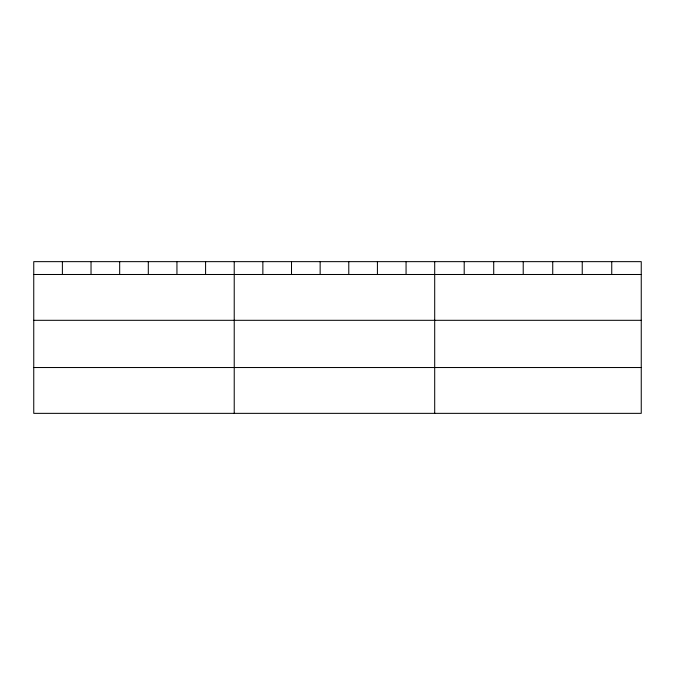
<?xml version="1.0" encoding="UTF-8"?>
<svg xmlns="http://www.w3.org/2000/svg" width="675" height="675" viewBox="0 0 675 675"><rect width="100%" height="100%" fill="white"/><g stroke="black" fill="none" stroke-linecap="round" stroke-linejoin="round"><path stroke-width="1.01" d="M641.25 274.489L641.25 413.353L33.75 413.353L33.75 261.647L641.25 261.647L641.25 274.489L33.75 274.489M33.75 320.313L641.25 320.313M33.75 367.529L641.25 367.529M611.744 261.647L611.744 274.489M582.238 261.647L582.238 274.489M552.732 261.647L552.732 274.489M523.218 261.647L523.218 274.489M493.712 261.647L493.712 274.489M464.206 261.647L464.206 274.489M434.7 261.647L434.7 413.353M406.063 261.647L406.063 274.489M377.418 261.647L377.418 274.489M348.781 261.647L348.781 274.489M320.144 261.647L320.144 274.489M291.507 261.647L291.507 274.489M262.862 261.647L262.862 274.489M234.225 261.647L234.225 413.353M205.588 261.647L205.588 274.489M176.943 261.647L176.943 274.489M148.306 261.647L148.306 274.489M119.669 261.647L119.669 274.489M91.032 261.647L91.032 274.489M62.387 261.647L62.387 274.489"/></g></svg>
